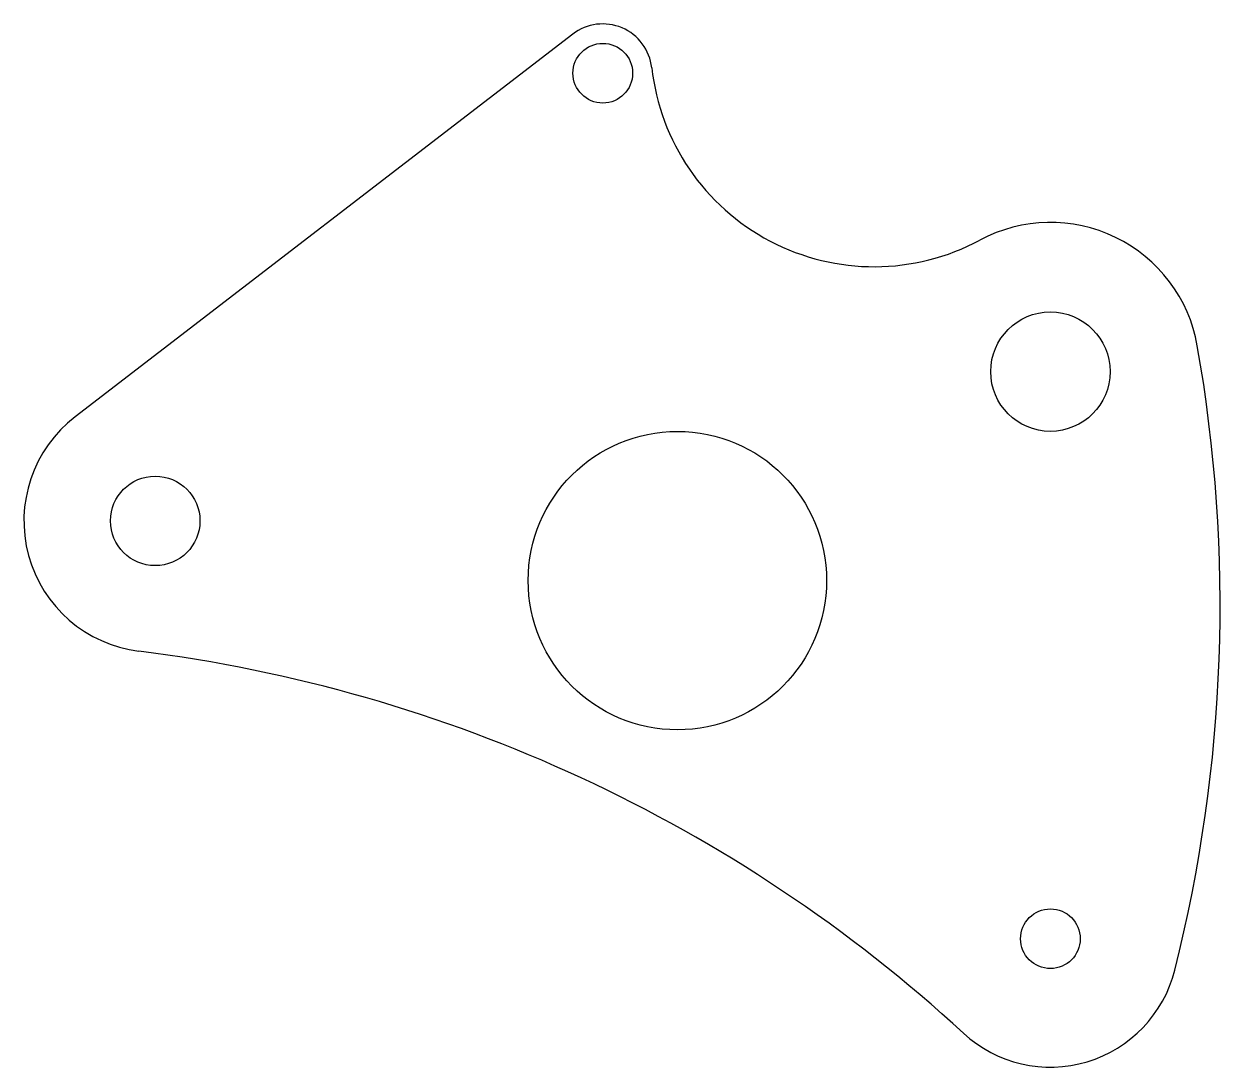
# Model space of a CAD drawing. Header units: millimetres. Extents: x 3510.8 to 3591, y 1554.7 to 1624.6.
import ezdxf

# ---------------------------------------------------------------- set-up
doc = ezdxf.new("R2010")
doc.units = ezdxf.units.MM

msp = doc.modelspace()

# ---------------------------------------------------------------- linework, layer by layer
msp.add_line((3547.57, 1623.873), (3514.218, 1598.233))
for centre, radius in [((3549.581, 1621.256), 2), ((3579.581, 1601.256), 4), ((3554.581, 1587.256), 10), ((3519.581, 1591.256), 3), ((3579.581, 1563.256), 2)]:
    msp.add_circle(centre, radius)
for centre, radius, start, end in [((3549.581, 1621.256), 3.3, 6.37788, 127.55143), ((3567.768, 1623.289), 15, 186.37788, 298.19868), ((3579.581, 1601.256), 10, 10.01945, 118.19868), ((3490.954, 1585.598), 100, 345.85141, 10.01945), ((3519.581, 1591.256), 8.8, 127.55143, 262.87969), ((3506.095, 1483.295), 100, 47.41621, 82.87969), ((3579.581, 1563.256), 8.6, 227.41621, 345.85141)]:
    msp.add_arc(centre, radius, start, end)

doc.saveas('drawing.dxf')
